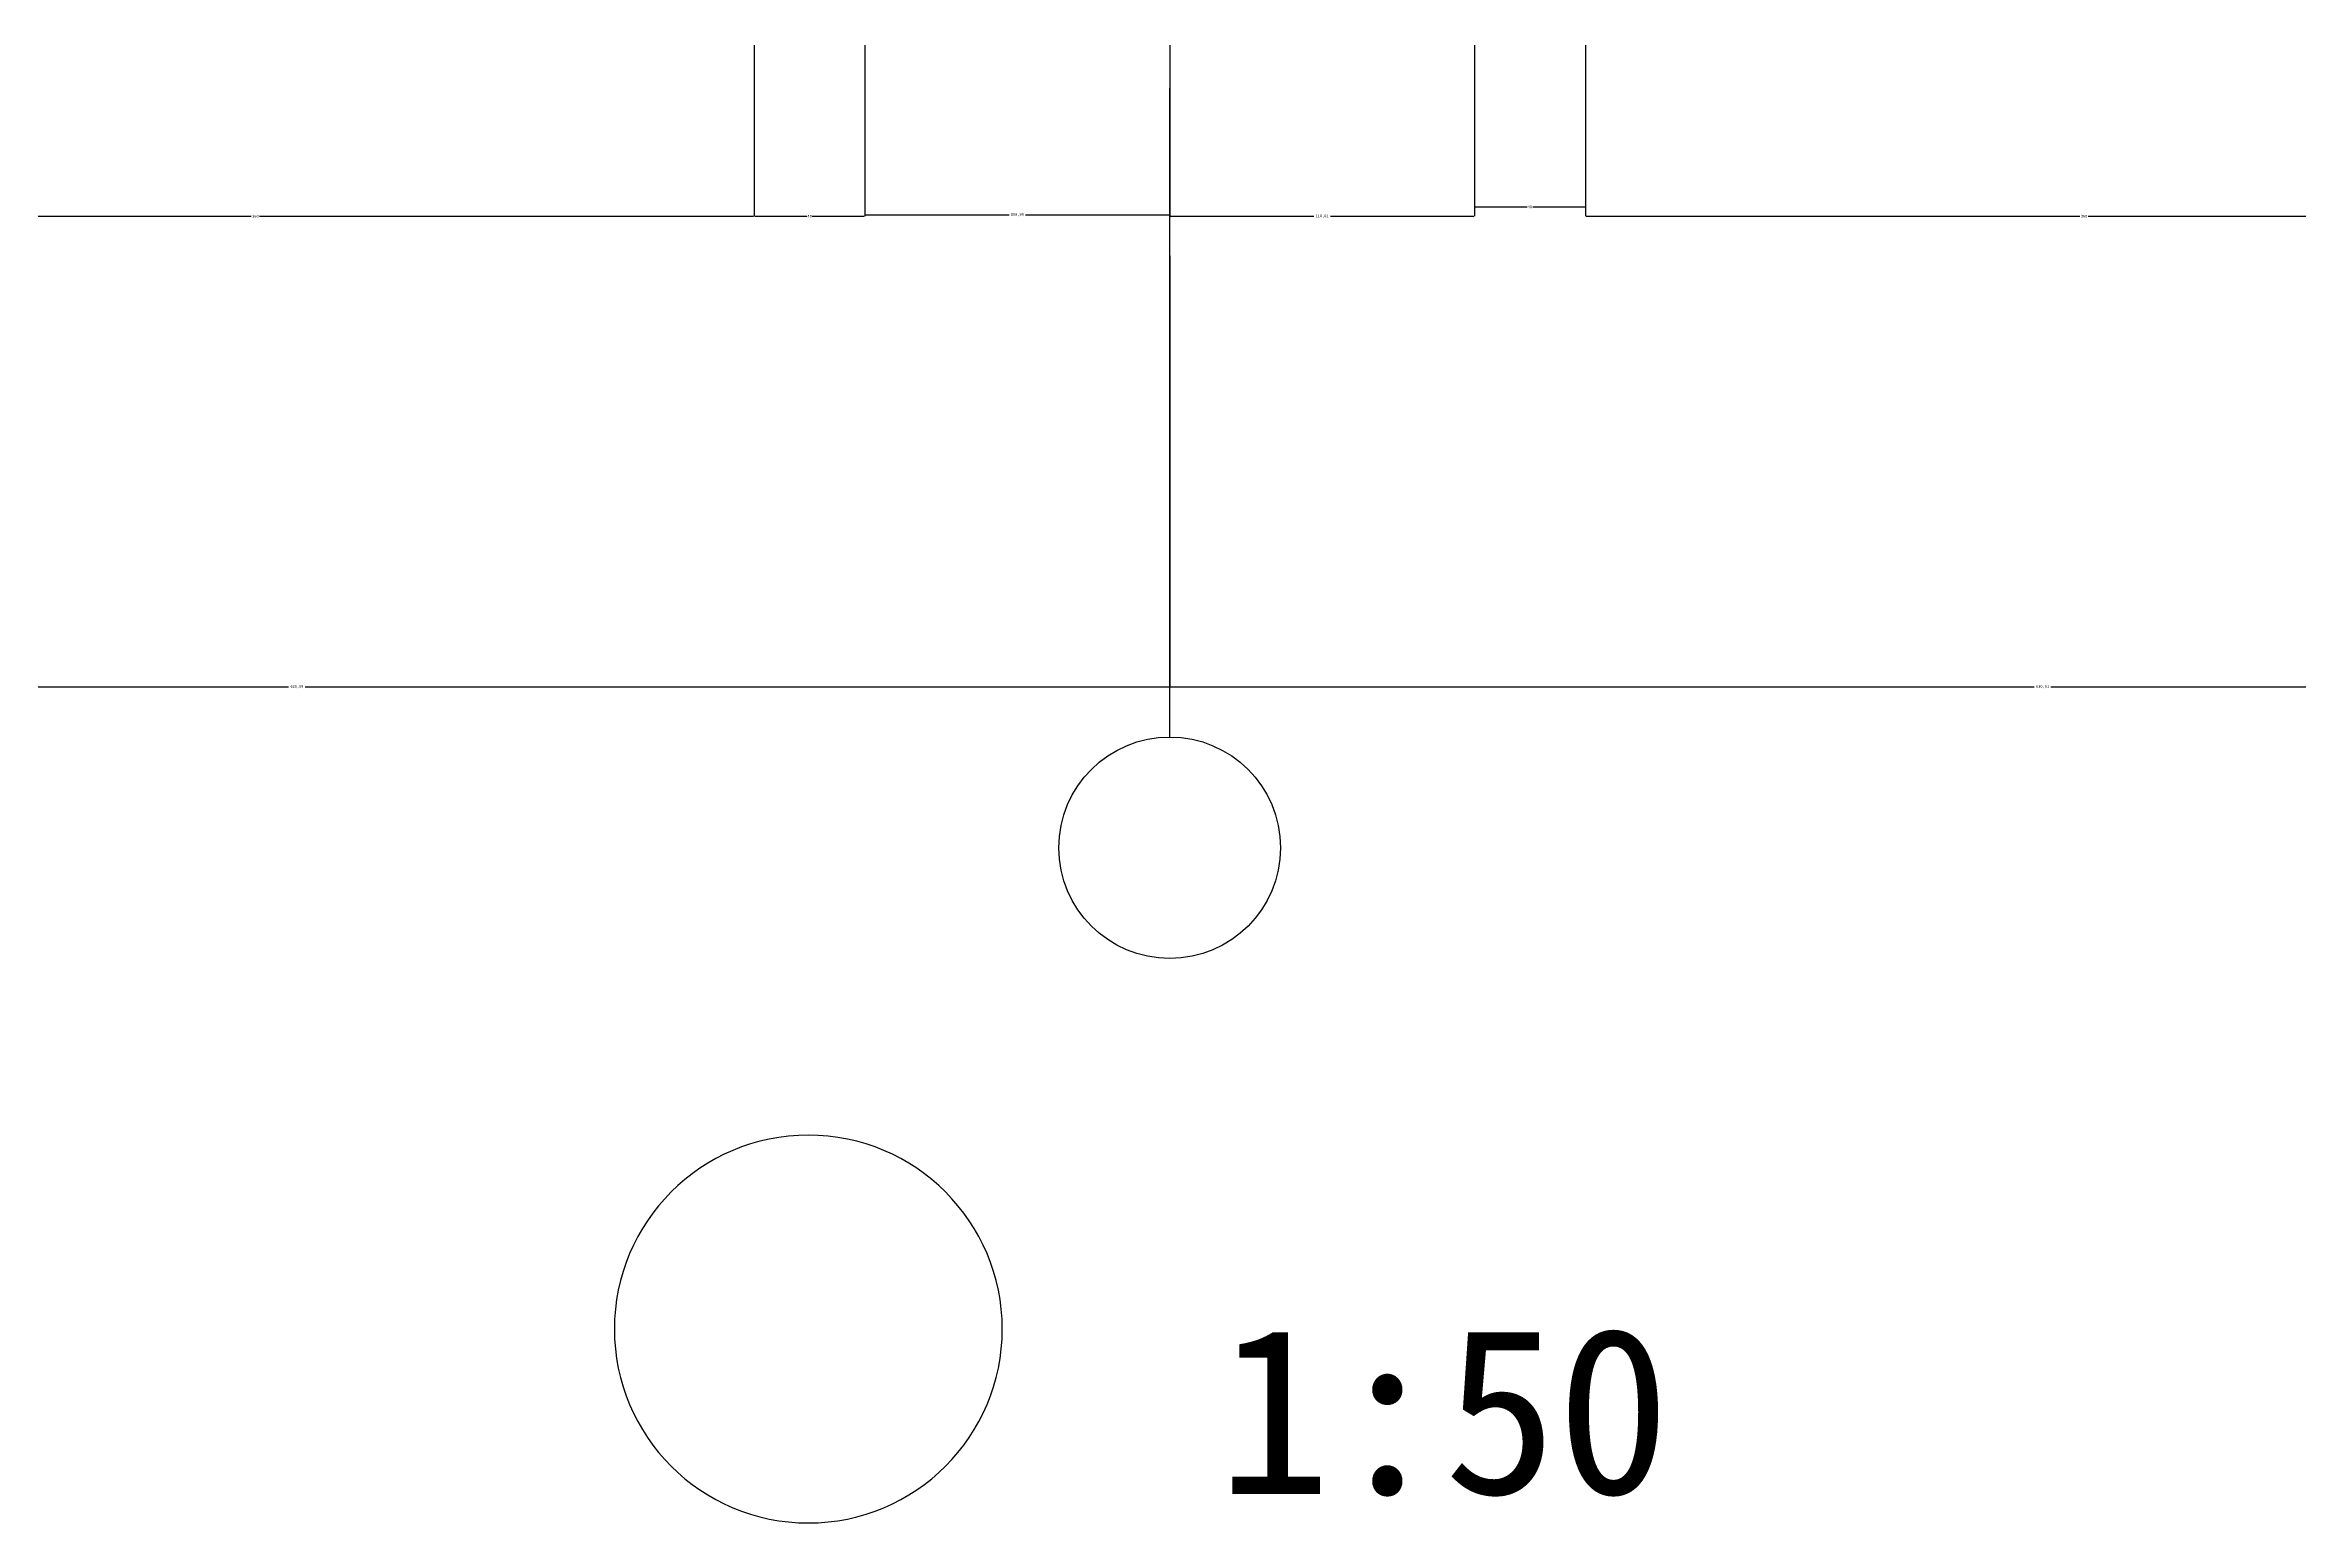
# Model space of a CAD drawing. Header units: metres. Extents: x -1 to 228715, y 0 to 21495.
# Drawn here: x 221265 to 222079, y 17078 to 17612 of the extents above; entities that cross this region are included whole.
import ezdxf

# ---------------------------------------------------------------- set-up
doc = ezdxf.new("R2010")
doc.units = ezdxf.units.M
for name, color, linetype in [('AXIS', 3, 'Continuous'), ('PUB_DIM', 3, 'Continuous'), ('PUB_TEXT', 7, 'Continuous'), ('TXT1', 7, 'Continuous')]:
    doc.layers.add(name, color=color, linetype=linetype)
doc.dimstyles.get("Standard").update_dxf_attribs({"dimtxt": 2.5, "dimasz": 2.5, "dimexe": 1.25, "dimexo": 0.625, "dimtad": 1, "dimcen": 2.5, "dimazin": 3, "dimtfac": 1, "dimtmove": 0, "dimatfit": 3})

# ---------------------------------------------------------------- blocks, each defined once
blk = doc.blocks.new('_INDEX1')
blk.add_lwpolyline([(-0.5, 0, 1), (0.5, 0, 1)], format="xyb", close=True)
blk = doc.blocks.new('*D90')
for p, q in [((221041.2, 17535.62), (221041.2, 17380.03)), ((221671.19, 17535.62), (221671.19, 17380.03)), ((221041.45, 17380.03), (221353.195, 17380.03)), ((221359.195, 17380.03), (221670.94, 17380.03))]:
    blk.add_line(p, q)
at = {"layer": 'Defpoints'}
for p in [(221041.2, 17535.62), (221671.19, 17535.62), (221041.2, 17380.03)]:
    blk.add_point(p, dxfattribs=at)
at = {"layer": 'PUB_DIM', "insert": (221356.195, 17380.03), "char_height": 1, "attachment_point": 5}
blk.add_mtext('629,99', dxfattribs=at)
blk = doc.blocks.new('*D91')
for p, q in [((221671.19, 17535.62), (221671.19, 17380.03)), ((222301.2, 17535.62), (222301.2, 17380.03)), ((221671.44, 17380.03), (221983.195, 17380.03)), ((221989.195, 17380.03), (222300.95, 17380.03))]:
    blk.add_line(p, q)
at = {"layer": 'Defpoints'}
for p in [(221671.19, 17535.62), (222301.2, 17535.62), (221671.19, 17380.03)]:
    blk.add_point(p, dxfattribs=at)
at = {"layer": 'PUB_DIM', "insert": (221986.195, 17380.03), "char_height": 1, "attachment_point": 5}
blk.add_mtext('630,01', dxfattribs=at)
blk = doc.blocks.new('*D95')
for p, q in [((221161.2, 17611.71), (221161.2, 17549.92)), ((221521.2, 17611.71), (221521.2, 17549.92)), ((221161.45, 17549.92), (221339.7, 17549.92)), ((221342.7, 17549.92), (221520.95, 17549.92))]:
    blk.add_line(p, q)
at = {"layer": 'Defpoints'}
for p in [(221161.2, 17611.71), (221521.2, 17611.71), (221161.2, 17549.92)]:
    blk.add_point(p, dxfattribs=at)
at = {"layer": 'PUB_DIM', "insert": (221341.2, 17549.92), "char_height": 1, "attachment_point": 5}
blk.add_mtext('360', dxfattribs=at)
blk = doc.blocks.new('*D96')
for p, q in [((221521.2, 17611.71), (221521.2, 17549.92)), ((221561.2, 17611.71), (221561.2, 17549.92)), ((221521.45, 17549.92), (221540.2, 17549.92)), ((221542.2, 17549.92), (221560.95, 17549.92))]:
    blk.add_line(p, q)
at = {"layer": 'Defpoints'}
for p in [(221521.2, 17611.71), (221561.2, 17611.71), (221521.2, 17549.92)]:
    blk.add_point(p, dxfattribs=at)
at = {"layer": 'PUB_DIM', "insert": (221541.2, 17549.92), "char_height": 1, "attachment_point": 5}
blk.add_mtext('40', dxfattribs=at)
blk = doc.blocks.new('*D97')
for p, q in [((221561.2, 17611.71), (221561.2, 17550.44)), ((221671.19, 17611.71), (221671.19, 17550.44)), ((221561.45, 17550.44), (221613.195, 17550.44)), ((221619.195, 17550.44), (221670.94, 17550.44))]:
    blk.add_line(p, q)
at = {"layer": 'Defpoints'}
for p in [(221561.2, 17611.71), (221671.19, 17611.71), (221561.2, 17550.44)]:
    blk.add_point(p, dxfattribs=at)
at = {"layer": 'PUB_DIM', "insert": (221616.195, 17550.44), "char_height": 1, "attachment_point": 5}
blk.add_mtext('109,99', dxfattribs=at)
blk = doc.blocks.new('*D98')
for p, q in [((221671.19, 17611.71), (221671.19, 17549.92)), ((221781.2, 17611.71), (221781.2, 17549.92)), ((221671.44, 17549.92), (221723.195, 17549.92)), ((221729.195, 17549.92), (221780.95, 17549.92))]:
    blk.add_line(p, q)
at = {"layer": 'Defpoints'}
for p in [(221671.19, 17611.71), (221781.2, 17611.71), (221671.19, 17549.92)]:
    blk.add_point(p, dxfattribs=at)
at = {"layer": 'PUB_DIM', "insert": (221726.195, 17549.92), "char_height": 1, "attachment_point": 5}
blk.add_mtext('110,01', dxfattribs=at)
blk = doc.blocks.new('*D99')
for p, q in [((221781.2, 17611.71), (221781.2, 17553.28)), ((221821.2, 17611.71), (221821.2, 17553.28)), ((221781.45, 17553.28), (221800.2, 17553.28)), ((221802.2, 17553.28), (221820.95, 17553.28))]:
    blk.add_line(p, q)
at = {"layer": 'Defpoints'}
for p in [(221781.2, 17611.71), (221821.2, 17611.71), (221781.2, 17553.28)]:
    blk.add_point(p, dxfattribs=at)
at = {"layer": 'PUB_DIM', "insert": (221801.2, 17553.28), "char_height": 1, "attachment_point": 5}
blk.add_mtext('40', dxfattribs=at)
blk = doc.blocks.new('*D100')
for p, q in [((221821.2, 17611.71), (221821.2, 17549.92)), ((222181.2, 17611.71), (222181.2, 17549.92)), ((221821.45, 17549.92), (221999.7, 17549.92)), ((222002.7, 17549.92), (222180.95, 17549.92))]:
    blk.add_line(p, q)
at = {"layer": 'Defpoints'}
for p in [(221821.2, 17611.71), (222181.2, 17611.71), (221821.2, 17549.92)]:
    blk.add_point(p, dxfattribs=at)
at = {"layer": 'PUB_DIM', "insert": (222001.2, 17549.92), "char_height": 1, "attachment_point": 5}
blk.add_mtext('360', dxfattribs=at)

msp = doc.modelspace()

# ---------------------------------------------------------------- linework, layer by layer
at = {"layer": 'AXIS'}
msp.add_line((221671.19, 17361.87), (221671.19, 17596.13), dxfattribs=at)
msp.add_circle((221671.19, 17321.87), 40, dxfattribs=at)

# ---------------------------------------------------------------- block references
at = {"layer": 'PUB_TEXT', "xscale": 140, "yscale": 140, "zscale": 140}
msp.add_blockref('_INDEX1', (221540.76, 17148.09), dxfattribs=at)

# ---------------------------------------------------------------- texts
at = {"layer": 'TXT1'}
msp.add_text('1:50', height=60, dxfattribs=at).set_placement((221688.5, 17088.57))

# ---------------------------------------------------------------- dimensions: what is measured, and where the dimension line sits
at = {"layer": 'PUB_DIM'}
for base, p1, p2, picture, middle in [((221161.2, 17549.92), (221161.2, 17611.71), (221521.2, 17611.71), '*D95', (221341.2, 17549.92)), ((221521.2, 17549.92), (221521.2, 17611.71), (221561.2, 17611.71), '*D96', (221541.2, 17549.92)), ((221561.2, 17550.44), (221561.2, 17611.71), (221671.19, 17611.71), '*D97', (221616.195, 17550.44)), ((221671.19, 17549.92), (221671.19, 17611.71), (221781.2, 17611.71), '*D98', (221726.195, 17549.92)), ((221781.2, 17553.28), (221781.2, 17611.71), (221821.2, 17611.71), '*D99', (221801.2, 17553.28)), ((221821.2, 17549.92), (221821.2, 17611.71), (222181.2, 17611.71), '*D100', (222001.2, 17549.92)), ((221041.2, 17380.03), (221041.2, 17535.62), (221671.19, 17535.62), '*D90', (221356.195, 17380.03)), ((221671.19, 17380.03), (221671.19, 17535.62), (222301.2, 17535.62), '*D91', (221986.195, 17380.03))]:
    dim = msp.add_linear_dim(base=base, p1=p1, p2=p2, dimstyle='Standard', dxfattribs=at)
    dim.commit()
    dim.dimension.update_dxf_attribs({"geometry": picture, "text_midpoint": middle})

doc.saveas('drawing.dxf')
